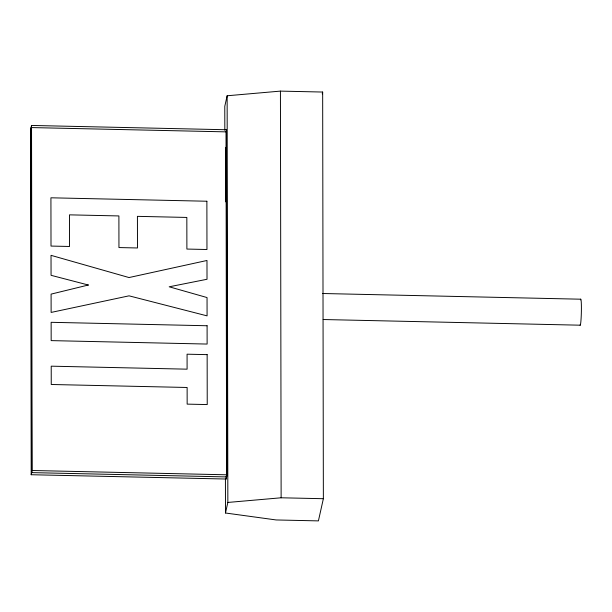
<?xml version="1.0" encoding="UTF-8"?>
<svg xmlns="http://www.w3.org/2000/svg" width="612" height="612" viewBox="0 0 612 612"><rect width="100%" height="100%" fill="white"/><g stroke="black" fill="none" stroke-linecap="round" stroke-linejoin="round"><path stroke-width="0.92" d="M31.541 125.452L30.6 129.675L31.197 474.728L226.142 479.028L227.083 474.805L226.486 129.752L31.541 125.452L32.145 470.506L31.197 474.728M225.423 478.638L225.484 513.001L276.173 519.955L318.408 520.889L323.365 498.711L322.662 92.045L280.426 91.111L227.136 95.77L224.78 106.335L224.818 130.195M226.012 131.863L31.074 127.564L31.671 472.617L226.616 476.916L226.012 131.863L226.486 129.752M225.484 513.001L227.848 502.444L227.136 95.77M322.249 93.888L322.662 92.045M227.848 502.444L281.13 497.786L323.365 498.711M322.669 293.508L580.681 299.199M323.174 319.525L580.23 325.194M32.145 470.506L227.083 474.805M280.426 91.111L281.13 497.786M225.568 147.354L225.66 201.838M226.134 476.159L226.142 479.028M580.436 299.872A13.028 0.903 -88.7 0 1 581.377 311.309A13.028 0.903 -88.7 0 1 580 324.98M88.342 285.016L51.094 294.12L51.125 312.426L129.048 295.833L207.078 315.868L207.047 297.554L169.21 286.798L207.017 279.271L206.978 260.475L129.017 277.55L51.026 255.342L51.064 275.316L88.342 285.016M206.879 201.233L50.926 197.798L51.01 246.07L69.538 246.475L69.485 214.85L118.896 215.937L118.95 247.562L137.478 247.975L137.425 216.35L186.836 217.436L186.889 249.061L206.963 249.505L206.879 201.233M207.093 325.752L51.14 322.31L51.171 340.616L207.124 344.059L207.093 325.752M207.147 354.639L187.073 354.195L187.096 369.174L51.217 366.175L51.247 384.489L187.127 387.48L187.157 404.127L207.231 404.57L207.147 354.639"/></g></svg>
